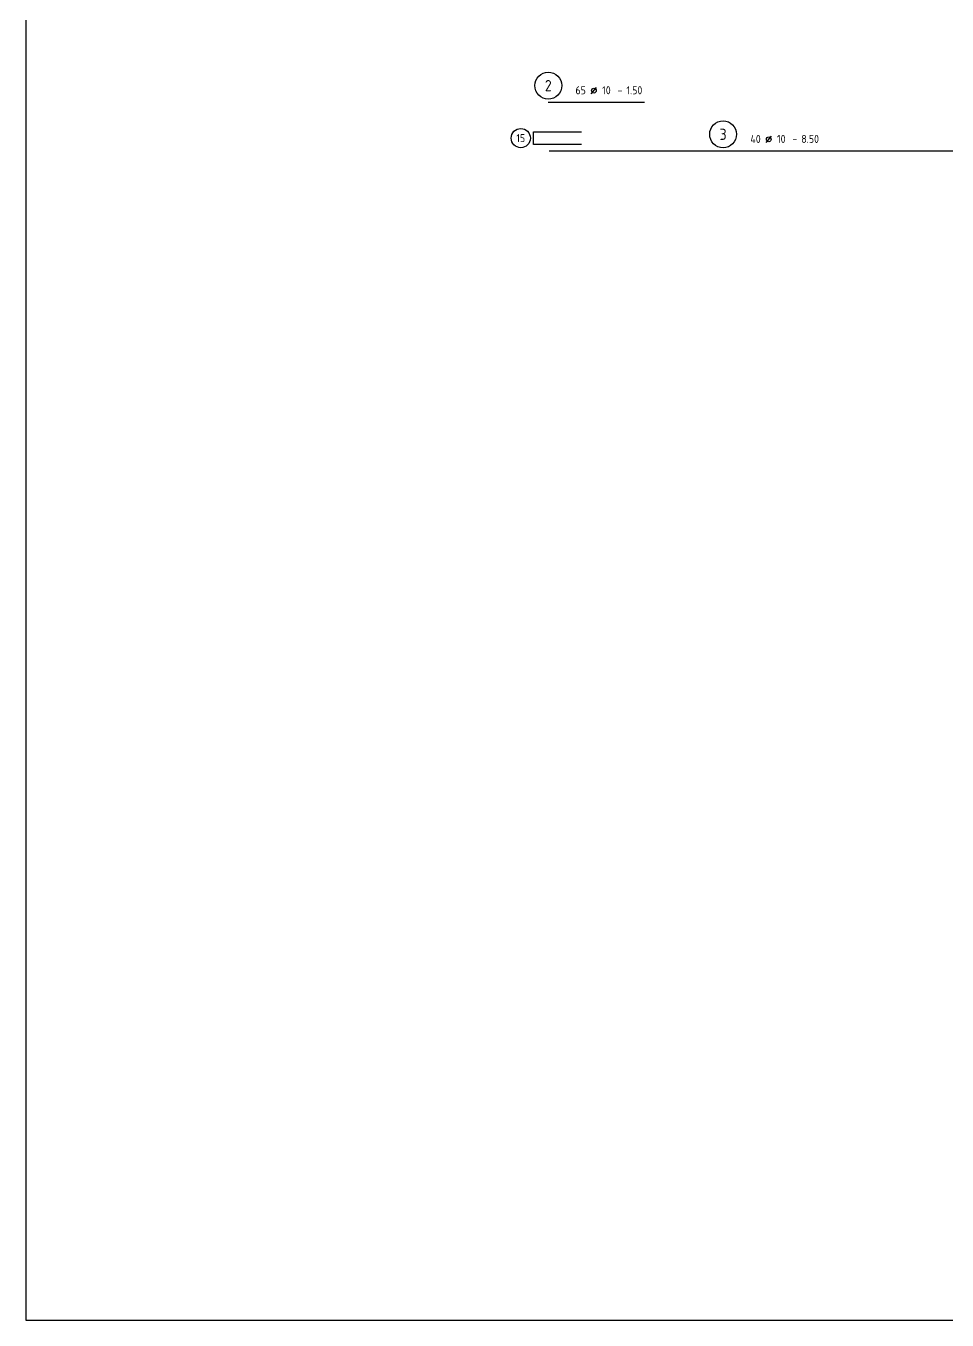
# Model space of a CAD drawing. Extents: x -3 to 123, y 0 to 106.
# Drawn here: x 15.63 to 30.01, y 22.05 to 42.26 of the extents above; entities that cross this region are included whole.
import ezdxf
from ezdxf.enums import TextEntityAlignment as Align

# ---------------------------------------------------------------- set-up
doc = ezdxf.new("R2010")
doc.units = 0
doc.header["$LTSCALE"] = 0.5
doc.header["$MEASUREMENT"] = 0
doc.linetypes.add('AUSGEZOGEN', pattern=[1000.01, 1000, 0.01])
doc.layers.add('ANSICHTSFENSTER', color=7, linetype='CONTINUOUS', plot=False)
doc.layers.add('RND', color=7, linetype='CONTINUOUS')
doc.styles.add('TXT', font='isocp.shx')

# ---------------------------------------------------------------- blocks, each defined once
blk = doc.blocks.new('RND_AUSZ')
at = {"layer": 'RND', "color": 7, "linetype": 'Continuous'}
blk.add_line((1.341, 0.262), (1.509, 0.466), dxfattribs=at)
at = {"layer": 'RND', "color": 1, "linetype": 'Continuous'}
blk.add_circle((0, 0.52), 0.42, dxfattribs=at)
at = {"layer": 'RND', "color": 7, "linetype": 'Continuous'}
blk.add_circle((1.425, 0.364), 0.075, dxfattribs=at)
at = {"layer": 'RND', "color": 7, "linetype": 'Continuous', "style": 'TXT'}
blk.add_text('-', height=0.25, dxfattribs=at).set_placement((2.163, 0.25))
for tag, p in [('WIEOFT', (-0.536, 0.25)), ('STK', (1.174, 0.25))]:
    blk.add_attdef(tag, text='', height=0.25, dxfattribs=at).set_placement(p, align=Align.RIGHT)
at = {"layer": 'RND', "color": 1, "linetype": 'Continuous', "style": 'TXT'}
blk.add_attdef('POS', text='', height=0.35, dxfattribs=at).set_placement((0, 0.52), align=Align.MIDDLE)
at = {"layer": 'RND', "color": 7, "linetype": 'Continuous', "style": 'TXT'}
for tag, p in [('DS', (1.683, 0.25)), ('LANG', (2.441, 0.25)), ('TEXT', (3.669, 0.25))]:
    blk.add_attdef(tag, p, '', height=0.25, dxfattribs=at)
blk = doc.blocks.new('RND_HIN')
at = {"layer": 'RND', "color": 7, "linetype": 'Continuous'}
blk.add_circle((0, 0), 0.3, dxfattribs=at)
at = {"layer": 'RND', "color": 7, "linetype": 'Continuous', "style": 'TXT'}
blk.add_attdef('POSI', text='', height=0.25, dxfattribs=at).set_placement((0, 0), align=Align.MIDDLE)

msp = doc.modelspace()

# ---------------------------------------------------------------- linework, layer by layer
at = {"layer": 'ANSICHTSFENSTER', "color": 2, "linetype": 'AUSGEZOGEN'}
msp.add_lwpolyline([(15.629, 22.053), (84.8, 22.053), (84.8, 63.603), (15.629, 63.603)], close=True, dxfattribs=at)
at = {"layer": 'RND', "color": 1, "linetype": 'AUSGEZOGEN'}
for points in [[(23.786, 41.072), (25.286, 41.072)], [(24.306, 40.412), (23.556, 40.412), (23.556, 40.612), (24.306, 40.612)], [(23.801, 40.312), (32.301, 40.312)]]:
    msp.add_lwpolyline(points, dxfattribs=at)

# ---------------------------------------------------------------- block references
at = {"layer": 'RND', "color": 7, "linetype": 'AUSGEZOGEN', "xscale": 0.5, "yscale": 0.5, "zscale": 0.5}
for name, p, values in [('RND_AUSZ', (23.786, 41.072), {'POS': '2', 'STK': '65', 'DS': '10', 'LANG': '1.50'}), ('RND_HIN', (23.356, 40.512), {'POSI': '15'}), ('RND_AUSZ', (26.516, 40.312), {'POS': '3', 'STK': '40', 'DS': '10', 'LANG': '8.50'})]:
    msp.add_blockref(name, p, dxfattribs=at).add_auto_attribs(values)

doc.saveas('drawing.dxf')
